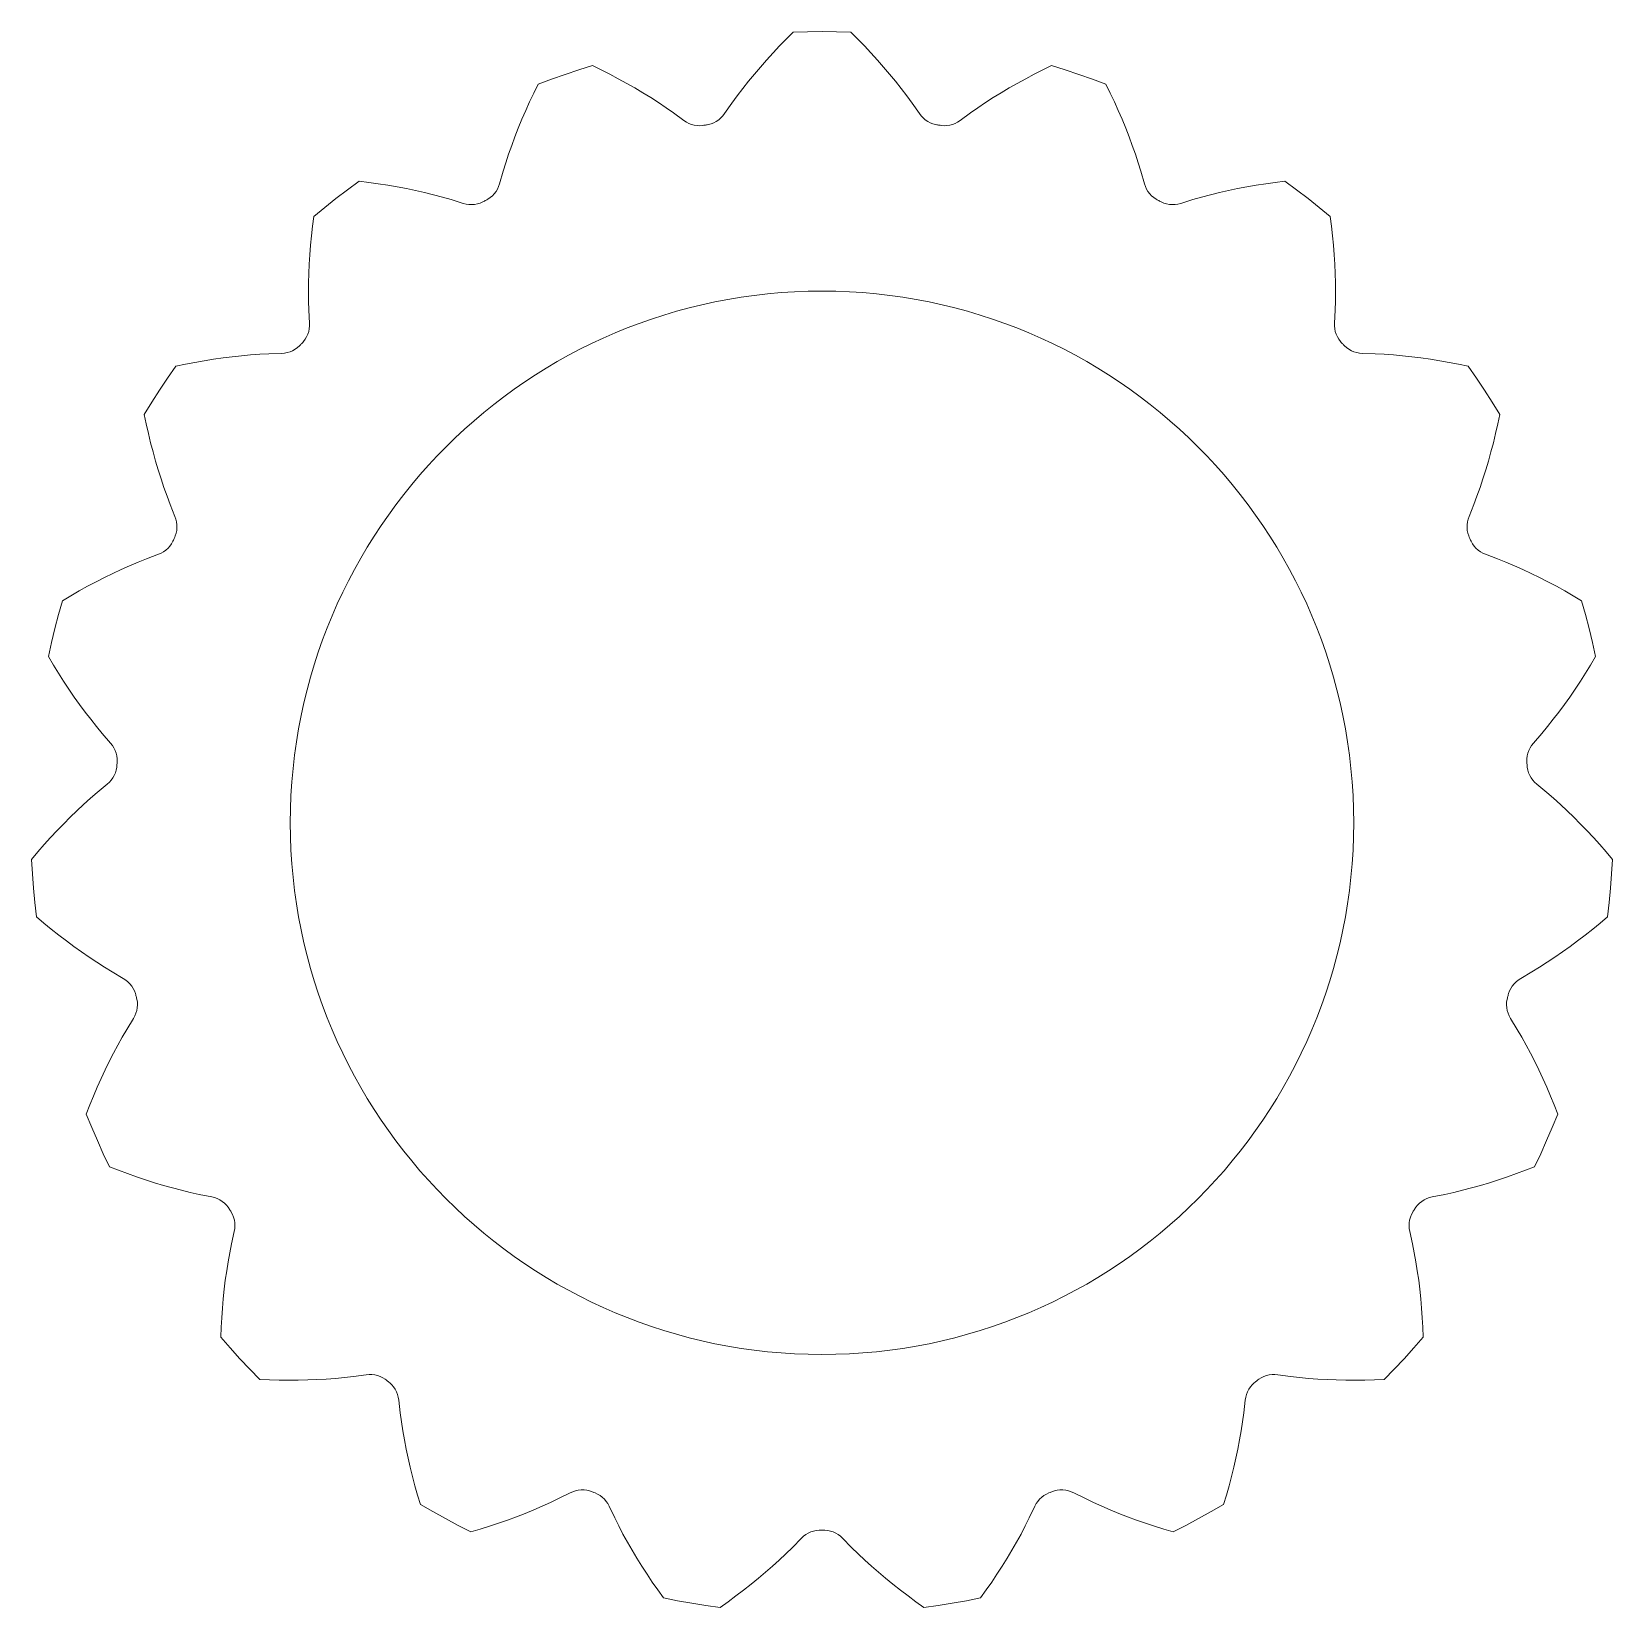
# Model space of a CAD drawing. Extents: x -10.6 to 10.6, y -10.5 to 10.6.
import ezdxf

# ---------------------------------------------------------------- set-up
doc = ezdxf.new("R2010")
doc.units = 0
doc.layers.add('KISS', color=250, linetype='CONTINUOUS', lineweight=100)

msp = doc.modelspace()

# ---------------------------------------------------------------- linework, layer by layer
at = {"layer": 'KISS', "color": 0, "linetype": 'CONTINUOUS', "lineweight": 0}
for points in [[(-1.303, 9.479), (-1.204, 9.62), (-1.133, 9.717), (-1.059, 9.815), (-0.983, 9.911), (-0.904, 10.007), (-0.824, 10.102), (-0.74, 10.196), (-0.654, 10.291), (-0.567, 10.384), (-0.477, 10.476), (-0.384, 10.569)], [(-0.384, 10.569), (-0.192, 10.574), (0, 10.575)], [(0, 10.575), (0.192, 10.574), (0.384, 10.569)], [(0.384, 10.569), (0.477, 10.476), (0.567, 10.384), (0.654, 10.291), (0.74, 10.196), (0.824, 10.102), (0.904, 10.007), (0.983, 9.911), (1.059, 9.815), (1.133, 9.717), (1.204, 9.62), (1.303, 9.479)], [(-3.795, 9.871), (-3.615, 9.939), (-3.434, 10.002)], [(-3.434, 10.002), (-3.252, 10.063), (-3.069, 10.121)], [(-3.069, 10.121), (-2.95, 10.063), (-2.835, 10.005), (-2.723, 9.946), (-2.61, 9.884), (-2.501, 9.822), (-2.394, 9.758), (-2.289, 9.693), (-2.186, 9.627), (-2.084, 9.558), (-1.985, 9.49), (-1.845, 9.388)], [(1.845, 9.388), (1.985, 9.49), (2.084, 9.558), (2.186, 9.627), (2.289, 9.693), (2.394, 9.758), (2.501, 9.822), (2.61, 9.884), (2.723, 9.946), (2.835, 10.005), (2.95, 10.063), (3.069, 10.121)], [(3.069, 10.121), (3.252, 10.063), (3.434, 10.002)], [(3.434, 10.002), (3.615, 9.939), (3.795, 9.871)], [(-4.31, 8.542), (-4.262, 8.708), (-4.227, 8.823), (-4.188, 8.939), (-4.147, 9.055), (-4.104, 9.171), (-4.059, 9.287), (-4.011, 9.403), (-3.96, 9.521), (-3.908, 9.637), (-3.853, 9.754), (-3.795, 9.871)], [(3.795, 9.871), (3.853, 9.754), (3.908, 9.637), (3.96, 9.521), (4.011, 9.403), (4.059, 9.287), (4.104, 9.171), (4.147, 9.055), (4.188, 8.939), (4.227, 8.823), (4.262, 8.708), (4.31, 8.542)], [(-1.845, 9.388), (-1.813, 9.367), (-1.78, 9.349), (-1.744, 9.335), (-1.708, 9.325), (-1.67, 9.32), (-1.632, 9.318), (-1.595, 9.321), (-1.579, 9.323)], [(-1.579, 9.323), (-1.568, 9.325), (-1.556, 9.327)], [(-1.556, 9.327), (-1.545, 9.329), (-1.534, 9.33)], [(-1.534, 9.33), (-1.518, 9.333), (-1.482, 9.343), (-1.447, 9.357), (-1.413, 9.375), (-1.381, 9.396), (-1.352, 9.421), (-1.326, 9.448), (-1.303, 9.479)], [(1.303, 9.479), (1.326, 9.448), (1.352, 9.421), (1.381, 9.396), (1.413, 9.375), (1.447, 9.357), (1.482, 9.343), (1.518, 9.333), (1.534, 9.33)], [(1.534, 9.33), (1.545, 9.329), (1.556, 9.327)], [(1.556, 9.327), (1.568, 9.325), (1.579, 9.323)], [(1.579, 9.323), (1.595, 9.321), (1.632, 9.318), (1.67, 9.32), (1.708, 9.325), (1.744, 9.335), (1.78, 9.349), (1.813, 9.367), (1.845, 9.388)], [(-6.496, 8.346), (-6.343, 8.462), (-6.188, 8.576)], [(-6.188, 8.576), (-6.058, 8.56), (-5.93, 8.542), (-5.805, 8.523), (-5.678, 8.501), (-5.555, 8.477), (-5.433, 8.452), (-5.312, 8.425), (-5.193, 8.395), (-5.074, 8.364), (-4.958, 8.331), (-4.794, 8.28)], [(-4.48, 8.327), (-4.466, 8.335), (-4.435, 8.356), (-4.406, 8.38), (-4.38, 8.408), (-4.357, 8.438), (-4.338, 8.471), (-4.322, 8.506), (-4.31, 8.542)], [(4.31, 8.542), (4.322, 8.506), (4.338, 8.471), (4.357, 8.438), (4.38, 8.408), (4.406, 8.38), (4.435, 8.356), (4.466, 8.335), (4.48, 8.327)], [(4.794, 8.28), (4.958, 8.331), (5.074, 8.364), (5.193, 8.395), (5.312, 8.425), (5.433, 8.452), (5.555, 8.477), (5.678, 8.501), (5.805, 8.523), (5.93, 8.542), (6.058, 8.56), (6.188, 8.576)], [(6.188, 8.576), (6.343, 8.462), (6.496, 8.346)], [(-6.794, 8.104), (-6.646, 8.226), (-6.496, 8.346)], [(-4.794, 8.28), (-4.757, 8.27), (-4.719, 8.265), (-4.681, 8.263), (-4.643, 8.266), (-4.606, 8.272), (-4.569, 8.283), (-4.535, 8.298), (-4.52, 8.305)], [(-4.52, 8.305), (-4.51, 8.311), (-4.5, 8.316)], [(-4.5, 8.316), (-4.49, 8.321), (-4.48, 8.327)], [(4.48, 8.327), (4.49, 8.321), (4.5, 8.316)], [(4.5, 8.316), (4.51, 8.311), (4.52, 8.305)], [(4.52, 8.305), (4.535, 8.298), (4.569, 8.283), (4.606, 8.272), (4.643, 8.266), (4.681, 8.263), (4.719, 8.265), (4.757, 8.27), (4.794, 8.28)], [(6.496, 8.346), (6.646, 8.226), (6.794, 8.104)], [(-6.85, 6.68), (-6.859, 6.852), (-6.862, 6.972), (-6.864, 7.095), (-6.863, 7.217), (-6.86, 7.342), (-6.854, 7.466), (-6.847, 7.591), (-6.837, 7.719), (-6.825, 7.846), (-6.811, 7.974), (-6.794, 8.104)], [(6.794, 8.104), (6.811, 7.974), (6.825, 7.846), (6.837, 7.719), (6.847, 7.591), (6.854, 7.466), (6.86, 7.342), (6.863, 7.217), (6.864, 7.095), (6.862, 6.972), (6.859, 6.852), (6.85, 6.68)], [(-6.941, 6.421), (-6.931, 6.433), (-6.908, 6.463), (-6.889, 6.496), (-6.873, 6.53), (-6.861, 6.566), (-6.853, 6.604), (-6.85, 6.641), (-6.85, 6.68)], [(6.85, 6.68), (6.85, 6.641), (6.853, 6.604), (6.861, 6.566), (6.873, 6.53), (6.889, 6.496), (6.908, 6.463), (6.931, 6.433), (6.941, 6.421)], [(-7.222, 6.275), (-7.184, 6.278), (-7.147, 6.285), (-7.11, 6.296), (-7.075, 6.31), (-7.042, 6.329), (-7.011, 6.351), (-6.983, 6.376), (-6.972, 6.387)], [(-6.972, 6.387), (-6.964, 6.396), (-6.957, 6.404)], [(-6.957, 6.404), (-6.949, 6.412), (-6.941, 6.421)], [(6.941, 6.421), (6.949, 6.412), (6.957, 6.404)], [(6.957, 6.404), (6.964, 6.396), (6.972, 6.387)], [(6.972, 6.387), (6.983, 6.376), (7.011, 6.351), (7.042, 6.329), (7.075, 6.31), (7.11, 6.296), (7.147, 6.285), (7.184, 6.278), (7.222, 6.275)], [(-8.638, 6.102), (-8.509, 6.129), (-8.383, 6.154), (-8.257, 6.176), (-8.131, 6.197), (-8.006, 6.215), (-7.883, 6.23), (-7.759, 6.243), (-7.638, 6.254), (-7.515, 6.263), (-7.395, 6.27), (-7.222, 6.275)], [(7.222, 6.275), (7.395, 6.27), (7.515, 6.263), (7.638, 6.254), (7.759, 6.243), (7.883, 6.23), (8.006, 6.215), (8.131, 6.197), (8.257, 6.176), (8.383, 6.154), (8.509, 6.129), (8.638, 6.102)], [(-8.853, 5.784), (-8.747, 5.944), (-8.638, 6.102)], [(8.638, 6.102), (8.747, 5.944), (8.853, 5.784)], [(-9.058, 5.459), (-8.957, 5.623), (-8.853, 5.784)], [(8.853, 5.784), (8.957, 5.623), (9.058, 5.459)], [(-8.648, 4.093), (-8.712, 4.254), (-8.754, 4.366), (-8.796, 4.482), (-8.834, 4.598), (-8.872, 4.717), (-8.907, 4.835), (-8.941, 4.957), (-8.973, 5.081), (-9.003, 5.205), (-9.031, 5.331), (-9.058, 5.459)], [(9.058, 5.459), (9.031, 5.331), (9.003, 5.205), (8.973, 5.081), (8.941, 4.957), (8.907, 4.835), (8.872, 4.717), (8.834, 4.598), (8.796, 4.482), (8.754, 4.366), (8.712, 4.254), (8.648, 4.093)], [(-8.65, 3.819), (-8.644, 3.834), (-8.632, 3.87), (-8.625, 3.907), (-8.621, 3.945), (-8.621, 3.983), (-8.626, 4.021), (-8.635, 4.057), (-8.648, 4.093)], [(8.648, 4.093), (8.635, 4.057), (8.626, 4.021), (8.621, 3.983), (8.621, 3.945), (8.625, 3.907), (8.632, 3.87), (8.644, 3.834), (8.65, 3.819)], [(-8.659, 3.798), (-8.655, 3.809), (-8.65, 3.819)], [(8.65, 3.819), (8.655, 3.809), (8.659, 3.798)], [(-8.869, 3.59), (-8.833, 3.605), (-8.801, 3.623), (-8.769, 3.646), (-8.741, 3.671), (-8.716, 3.699), (-8.694, 3.73), (-8.675, 3.763), (-8.668, 3.777)], [(-8.668, 3.777), (-8.664, 3.788), (-8.659, 3.798)], [(8.659, 3.798), (8.664, 3.788), (8.668, 3.777)], [(8.668, 3.777), (8.675, 3.763), (8.694, 3.73), (8.716, 3.699), (8.741, 3.671), (8.769, 3.646), (8.801, 3.623), (8.833, 3.605), (8.869, 3.59)], [(-10.151, 2.966), (-10.038, 3.034), (-9.927, 3.099), (-9.815, 3.161), (-9.702, 3.221), (-9.59, 3.278), (-9.479, 3.333), (-9.366, 3.386), (-9.255, 3.436), (-9.142, 3.484), (-9.03, 3.529), (-8.869, 3.59)], [(8.869, 3.59), (9.03, 3.529), (9.142, 3.484), (9.255, 3.436), (9.366, 3.386), (9.479, 3.333), (9.59, 3.278), (9.702, 3.221), (9.815, 3.161), (9.927, 3.099), (10.038, 3.034), (10.151, 2.966)], [(-10.252, 2.596), (-10.203, 2.782), (-10.151, 2.966)], [(10.151, 2.966), (10.203, 2.782), (10.252, 2.596)], [(-10.339, 2.222), (-10.297, 2.41), (-10.252, 2.596)], [(10.252, 2.596), (10.297, 2.41), (10.339, 2.222)], [(-9.508, 1.064), (-9.621, 1.194), (-9.698, 1.287), (-9.774, 1.383), (-9.849, 1.48), (-9.923, 1.58), (-9.995, 1.681), (-10.066, 1.785), (-10.137, 1.892), (-10.205, 1.999), (-10.273, 2.109), (-10.339, 2.222)], [(10.339, 2.222), (10.273, 2.109), (10.205, 1.999), (10.137, 1.892), (10.066, 1.785), (9.995, 1.681), (9.923, 1.58), (9.849, 1.48), (9.774, 1.383), (9.698, 1.287), (9.621, 1.194), (9.508, 1.064)], [(-9.421, 0.803), (-9.42, 0.82), (-9.421, 0.857), (-9.426, 0.895), (-9.435, 0.932), (-9.448, 0.967), (-9.464, 1.002), (-9.485, 1.034), (-9.508, 1.064)], [(9.508, 1.064), (9.485, 1.034), (9.464, 1.002), (9.448, 0.967), (9.435, 0.932), (9.426, 0.895), (9.421, 0.857), (9.42, 0.82), (9.421, 0.803)], [(-9.554, 0.516), (-9.525, 0.541), (-9.5, 0.57), (-9.478, 0.601), (-9.459, 0.634), (-9.445, 0.669), (-9.434, 0.705), (-9.427, 0.742), (-9.425, 0.758)], [(-9.425, 0.758), (-9.424, 0.77), (-9.423, 0.781)], [(-9.423, 0.781), (-9.422, 0.792), (-9.421, 0.803)], [(9.421, 0.803), (9.422, 0.792), (9.423, 0.781)], [(9.423, 0.781), (9.424, 0.77), (9.425, 0.758)], [(9.425, 0.758), (9.427, 0.742), (9.434, 0.705), (9.445, 0.669), (9.459, 0.634), (9.478, 0.601), (9.5, 0.57), (9.525, 0.541), (9.554, 0.516)], [(-10.564, -0.49), (-10.48, -0.39), (-10.395, -0.292), (-10.31, -0.198), (-10.223, -0.104), (-10.135, -0.013), (-10.048, 0.074), (-9.958, 0.161), (-9.869, 0.244), (-9.777, 0.327), (-9.686, 0.406), (-9.554, 0.516)], [(9.554, 0.516), (9.686, 0.406), (9.777, 0.327), (9.869, 0.244), (9.958, 0.161), (10.048, 0.074), (10.135, -0.013), (10.223, -0.104), (10.31, -0.198), (10.395, -0.292), (10.48, -0.39), (10.564, -0.49)], [(-10.539, -0.873), (-10.553, -0.682), (-10.564, -0.49)], [(10.564, -0.49), (10.553, -0.682), (10.539, -0.873)], [(-10.501, -1.255), (-10.522, -1.064), (-10.539, -0.873)], [(10.539, -0.873), (10.522, -1.064), (10.501, -1.255)], [(-9.339, -2.081), (-9.488, -1.994), (-9.59, -1.931), (-9.694, -1.865), (-9.796, -1.798), (-9.898, -1.727), (-9.999, -1.655), (-10.1, -1.58), (-10.202, -1.502), (-10.301, -1.423), (-10.401, -1.34), (-10.501, -1.255)], [(10.501, -1.255), (10.401, -1.34), (10.301, -1.423), (10.202, -1.502), (10.1, -1.58), (9.999, -1.655), (9.898, -1.727), (9.796, -1.798), (9.694, -1.865), (9.59, -1.931), (9.488, -1.994), (9.339, -2.081)], [(-9.172, -2.299), (-9.176, -2.284), (-9.189, -2.248), (-9.206, -2.214), (-9.226, -2.182), (-9.25, -2.153), (-9.277, -2.125), (-9.306, -2.102), (-9.339, -2.081)], [(9.339, -2.081), (9.306, -2.102), (9.277, -2.125), (9.25, -2.153), (9.226, -2.182), (9.206, -2.214), (9.189, -2.248), (9.176, -2.284), (9.172, -2.299)], [(-9.166, -2.321), (-9.169, -2.31), (-9.172, -2.299)], [(-9.161, -2.343), (-9.164, -2.332), (-9.166, -2.321)], [(9.166, -2.321), (9.164, -2.332), (9.161, -2.343)], [(9.172, -2.299), (9.169, -2.31), (9.166, -2.321)], [(-9.204, -2.614), (-9.185, -2.581), (-9.17, -2.546), (-9.159, -2.509), (-9.153, -2.472), (-9.15, -2.434), (-9.151, -2.396), (-9.157, -2.359), (-9.161, -2.343)], [(9.161, -2.343), (9.157, -2.359), (9.151, -2.396), (9.15, -2.434), (9.153, -2.472), (9.159, -2.509), (9.17, -2.546), (9.185, -2.581), (9.204, -2.614)], [(-9.833, -3.894), (-9.785, -3.771), (-9.737, -3.652), (-9.687, -3.535), (-9.635, -3.418), (-9.582, -3.303), (-9.527, -3.192), (-9.471, -3.081), (-9.413, -2.973), (-9.354, -2.866), (-9.293, -2.762), (-9.204, -2.614)], [(9.204, -2.614), (9.293, -2.762), (9.354, -2.866), (9.413, -2.973), (9.471, -3.081), (9.527, -3.192), (9.582, -3.303), (9.635, -3.418), (9.687, -3.535), (9.737, -3.652), (9.785, -3.771), (9.833, -3.894)], [(-9.685, -4.248), (-9.76, -4.072), (-9.833, -3.894)], [(9.833, -3.894), (9.76, -4.072), (9.685, -4.248)], [(-9.524, -4.597), (-9.606, -4.423), (-9.685, -4.248)], [(9.685, -4.248), (9.606, -4.423), (9.524, -4.597)], [(-8.157, -5.001), (-8.326, -4.967), (-8.444, -4.941), (-8.563, -4.912), (-8.681, -4.881), (-8.801, -4.847), (-8.92, -4.812), (-9.04, -4.774), (-9.161, -4.733), (-9.281, -4.69), (-9.402, -4.645), (-9.524, -4.597)], [(9.524, -4.597), (9.402, -4.645), (9.281, -4.69), (9.161, -4.733), (9.04, -4.774), (8.92, -4.812), (8.801, -4.847), (8.681, -4.881), (8.563, -4.912), (8.444, -4.941), (8.326, -4.967), (8.157, -5.001)], [(-7.928, -5.153), (-7.937, -5.139), (-7.961, -5.11), (-7.988, -5.083), (-8.017, -5.06), (-8.05, -5.039), (-8.084, -5.022), (-8.12, -5.01), (-8.157, -5.001)], [(8.157, -5.001), (8.12, -5.01), (8.084, -5.022), (8.05, -5.039), (8.017, -5.06), (7.988, -5.083), (7.961, -5.11), (7.937, -5.139), (7.928, -5.153)], [(-7.916, -5.172), (-7.922, -5.162), (-7.928, -5.153)], [(-7.903, -5.191), (-7.91, -5.181), (-7.916, -5.172)], [(-7.856, -5.461), (-7.849, -5.423), (-7.847, -5.386), (-7.848, -5.347), (-7.854, -5.31), (-7.864, -5.273), (-7.878, -5.238), (-7.895, -5.204), (-7.903, -5.191)], [(7.903, -5.191), (7.895, -5.204), (7.878, -5.238), (7.864, -5.273), (7.854, -5.31), (7.848, -5.347), (7.847, -5.386), (7.849, -5.423), (7.856, -5.461)], [(7.916, -5.172), (7.91, -5.181), (7.903, -5.191)], [(7.928, -5.153), (7.922, -5.162), (7.916, -5.172)], [(-8.035, -6.876), (-8.031, -6.744), (-8.023, -6.615), (-8.014, -6.488), (-8.003, -6.361), (-7.99, -6.236), (-7.975, -6.113), (-7.957, -5.989), (-7.938, -5.869), (-7.916, -5.748), (-7.893, -5.629), (-7.856, -5.461)], [(7.856, -5.461), (7.893, -5.629), (7.916, -5.748), (7.938, -5.869), (7.957, -5.989), (7.975, -6.113), (7.99, -6.236), (8.003, -6.361), (8.014, -6.488), (8.023, -6.615), (8.031, -6.744), (8.035, -6.876)], [(-7.781, -7.163), (-7.909, -7.02), (-8.035, -6.876)], [(8.035, -6.876), (7.909, -7.02), (7.781, -7.163)], [(-7.516, -7.44), (-7.649, -7.303), (-7.781, -7.163)], [(7.781, -7.163), (7.649, -7.303), (7.516, -7.44)], [(-6.091, -7.378), (-6.262, -7.401), (-6.382, -7.415), (-6.504, -7.426), (-6.626, -7.435), (-6.75, -7.443), (-6.874, -7.448), (-7, -7.45), (-7.128, -7.451), (-7.255, -7.45), (-7.384, -7.446), (-7.516, -7.44)], [(-5.826, -7.448), (-5.839, -7.438), (-5.871, -7.418), (-5.904, -7.402), (-5.94, -7.389), (-5.977, -7.38), (-6.015, -7.375), (-6.053, -7.375), (-6.091, -7.378)], [(6.091, -7.378), (6.053, -7.375), (6.015, -7.375), (5.977, -7.38), (5.94, -7.389), (5.904, -7.402), (5.871, -7.418), (5.839, -7.438), (5.826, -7.448)], [(7.516, -7.44), (7.384, -7.446), (7.255, -7.45), (7.128, -7.451), (7, -7.45), (6.874, -7.448), (6.75, -7.443), (6.626, -7.435), (6.504, -7.426), (6.382, -7.415), (6.262, -7.401), (6.091, -7.378)], [(-5.808, -7.462), (-5.817, -7.455), (-5.826, -7.448)], [(-5.79, -7.476), (-5.799, -7.469), (-5.808, -7.462)], [(-5.657, -7.716), (-5.663, -7.678), (-5.673, -7.642), (-5.687, -7.606), (-5.704, -7.572), (-5.726, -7.541), (-5.75, -7.512), (-5.777, -7.486), (-5.79, -7.476)], [(5.79, -7.476), (5.777, -7.486), (5.75, -7.512), (5.726, -7.541), (5.704, -7.572), (5.687, -7.606), (5.673, -7.642), (5.663, -7.678), (5.657, -7.716)], [(5.808, -7.462), (5.799, -7.469), (5.79, -7.476)], [(5.826, -7.448), (5.817, -7.455), (5.808, -7.462)], [(-5.368, -9.112), (-5.406, -8.986), (-5.441, -8.862), (-5.473, -8.739), (-5.504, -8.615), (-5.532, -8.492), (-5.558, -8.371), (-5.581, -8.249), (-5.602, -8.128), (-5.621, -8.007), (-5.638, -7.887), (-5.657, -7.716)], [(5.657, -7.716), (5.638, -7.887), (5.621, -8.007), (5.602, -8.128), (5.581, -8.249), (5.558, -8.371), (5.532, -8.492), (5.504, -8.615), (5.473, -8.739), (5.441, -8.862), (5.406, -8.986), (5.368, -9.112)], [(-3.365, -8.956), (-3.52, -9.034), (-3.628, -9.085), (-3.74, -9.136), (-3.853, -9.184), (-3.968, -9.231), (-4.083, -9.276), (-4.202, -9.32), (-4.323, -9.362), (-4.443, -9.402), (-4.567, -9.44), (-4.693, -9.477)], [(-3.092, -8.936), (-3.107, -8.931), (-3.144, -8.922), (-3.181, -8.918), (-3.219, -8.917), (-3.257, -8.921), (-3.295, -8.929), (-3.33, -8.941), (-3.365, -8.956)], [(-3.07, -8.943), (-3.081, -8.94), (-3.092, -8.936)], [(-3.049, -8.951), (-3.059, -8.947), (-3.07, -8.943)], [(-2.845, -9.135), (-2.863, -9.101), (-2.884, -9.07), (-2.909, -9.04), (-2.937, -9.014), (-2.967, -8.991), (-2.999, -8.972), (-3.034, -8.956), (-3.049, -8.951)], [(3.049, -8.951), (3.034, -8.956), (2.999, -8.972), (2.967, -8.991), (2.937, -9.014), (2.909, -9.04), (2.884, -9.07), (2.863, -9.101), (2.845, -9.135)], [(3.07, -8.943), (3.059, -8.947), (3.049, -8.951)], [(3.092, -8.936), (3.081, -8.94), (3.07, -8.943)], [(3.365, -8.956), (3.33, -8.941), (3.295, -8.929), (3.257, -8.921), (3.219, -8.917), (3.181, -8.918), (3.144, -8.922), (3.107, -8.931), (3.092, -8.936)], [(4.693, -9.477), (4.567, -9.44), (4.443, -9.402), (4.323, -9.362), (4.202, -9.32), (4.083, -9.276), (3.968, -9.231), (3.853, -9.184), (3.74, -9.136), (3.628, -9.085), (3.52, -9.034), (3.365, -8.956)], [(-5.033, -9.301), (-5.201, -9.208), (-5.368, -9.112)], [(-2.118, -10.361), (-2.195, -10.255), (-2.268, -10.149), (-2.339, -10.043), (-2.409, -9.935), (-2.475, -9.828), (-2.539, -9.722), (-2.601, -9.614), (-2.66, -9.507), (-2.717, -9.398), (-2.771, -9.29), (-2.845, -9.135)], [(2.845, -9.135), (2.771, -9.29), (2.717, -9.398), (2.66, -9.507), (2.601, -9.614), (2.539, -9.722), (2.475, -9.828), (2.409, -9.935), (2.339, -10.043), (2.268, -10.149), (2.195, -10.255), (2.118, -10.361)], [(5.368, -9.112), (5.201, -9.208), (5.033, -9.301)], [(-4.693, -9.477), (-4.864, -9.391), (-5.033, -9.301)], [(-0.023, -9.456), (-0.039, -9.456), (-0.076, -9.46), (-0.113, -9.467), (-0.149, -9.479), (-0.184, -9.495), (-0.217, -9.515), (-0.247, -9.537), (-0.275, -9.564)], [(0, -9.456), (-0.011, -9.456), (-0.023, -9.456)], [(0.023, -9.456), (0.011, -9.456), (0, -9.456)], [(0.275, -9.564), (0.247, -9.537), (0.217, -9.515), (0.184, -9.495), (0.149, -9.479), (0.113, -9.467), (0.076, -9.46), (0.039, -9.456), (0.023, -9.456)], [(5.033, -9.301), (4.864, -9.391), (4.693, -9.477)], [(-0.275, -9.564), (-0.396, -9.687), (-0.482, -9.771), (-0.571, -9.855), (-0.662, -9.937), (-0.756, -10.019), (-0.85, -10.099), (-0.948, -10.179), (-1.048, -10.258), (-1.15, -10.335), (-1.254, -10.412), (-1.361, -10.488)], [(1.361, -10.488), (1.254, -10.412), (1.15, -10.335), (1.048, -10.258), (0.948, -10.179), (0.85, -10.099), (0.756, -10.019), (0.662, -9.937), (0.571, -9.855), (0.482, -9.771), (0.396, -9.687), (0.275, -9.564)], [(-1.741, -10.431), (-1.93, -10.398), (-2.118, -10.361)], [(-1.361, -10.488), (-1.551, -10.461), (-1.741, -10.431)], [(1.741, -10.431), (1.551, -10.461), (1.361, -10.488)], [(2.118, -10.361), (1.93, -10.398), (1.741, -10.431)]]:
    msp.add_lwpolyline(points, dxfattribs=at)
at = {"layer": 'KISS', "color": 5, "linetype": 'CONTINUOUS', "lineweight": 0}
msp.add_circle((0, 0), 7.107, dxfattribs=at)

doc.saveas('drawing.dxf')
